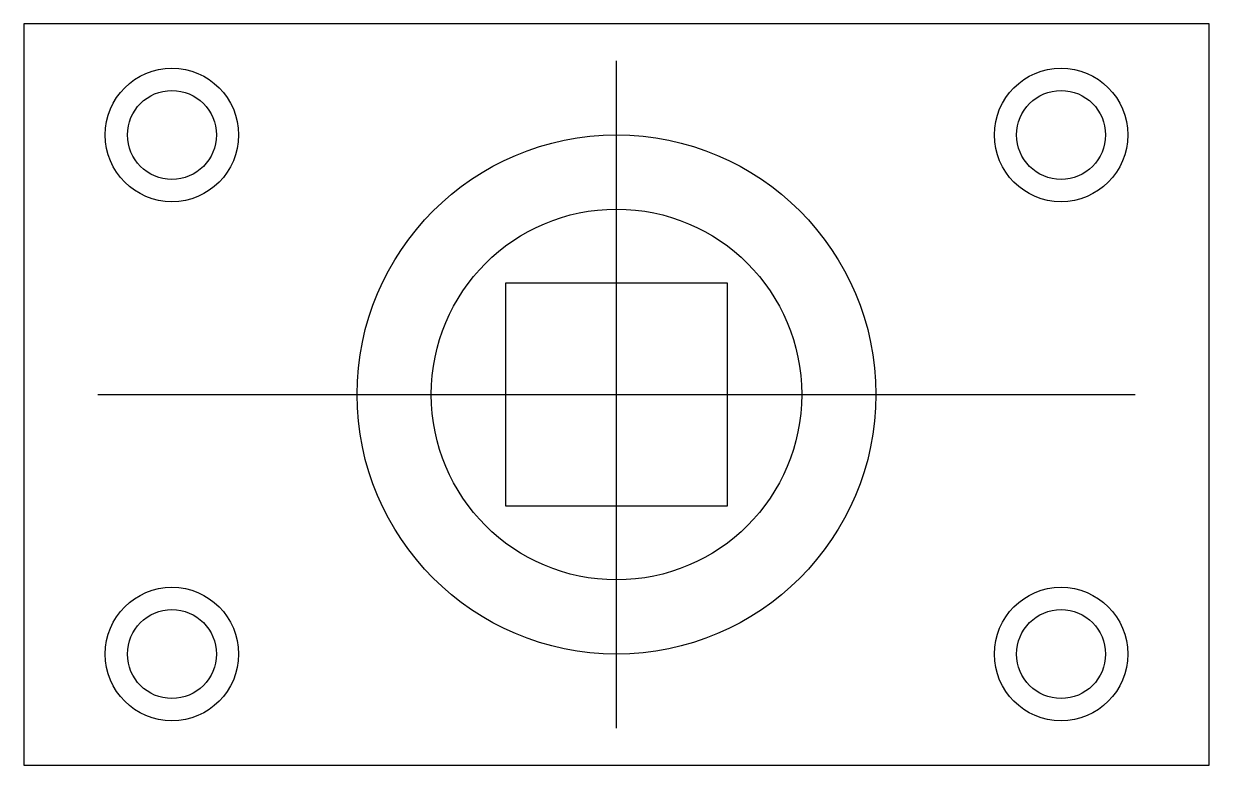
# Model space of a CAD drawing. Header units: metres. Extents: x -80 to 80, y -50 to 50.
import ezdxf

# ---------------------------------------------------------------- set-up
doc = ezdxf.new("R2010")
doc.units = ezdxf.units.M

msp = doc.modelspace()

# ---------------------------------------------------------------- linework, layer by layer
at = {"layer": '3D_BOSS'}
msp.add_3dface([(-15, -15, 10), (15, -15, 10), (15, 15, 10), (-15, 15, 10)], dxfattribs=at)
at = {"layer": 'BOLT_HOLES'}
for centre in [(-60, 35), (60, 35), (-60, -35), (60, -35)]:
    msp.add_circle(centre, 6, dxfattribs=at)
at = {"layer": 'BOLT_HOLES_COUNTERSINK'}
for centre in [(-60, 35), (60, 35), (-60, -35), (60, -35)]:
    msp.add_circle(centre, 9, dxfattribs=at)
at = {"layer": 'CENTER_BORE'}
msp.add_circle((0, 0), 25, dxfattribs=at)
at = {"layer": 'CENTER_BORE_RING'}
msp.add_circle((0, 0), 35, dxfattribs=at)
at = {"layer": 'CENTERLINES'}
for p, q in [((0, -45), (0, 45)), ((-70, 0), (70, 0))]:
    msp.add_line(p, q, dxfattribs=at)
at = {"layer": 'OUTLINE'}
for p, q in [((80, 50), (-80, 50)), ((-80, 50), (-80, -50)), ((80, -50), (80, 50)), ((-80, -50), (80, -50))]:
    msp.add_line(p, q, dxfattribs=at)

doc.saveas('drawing.dxf')
